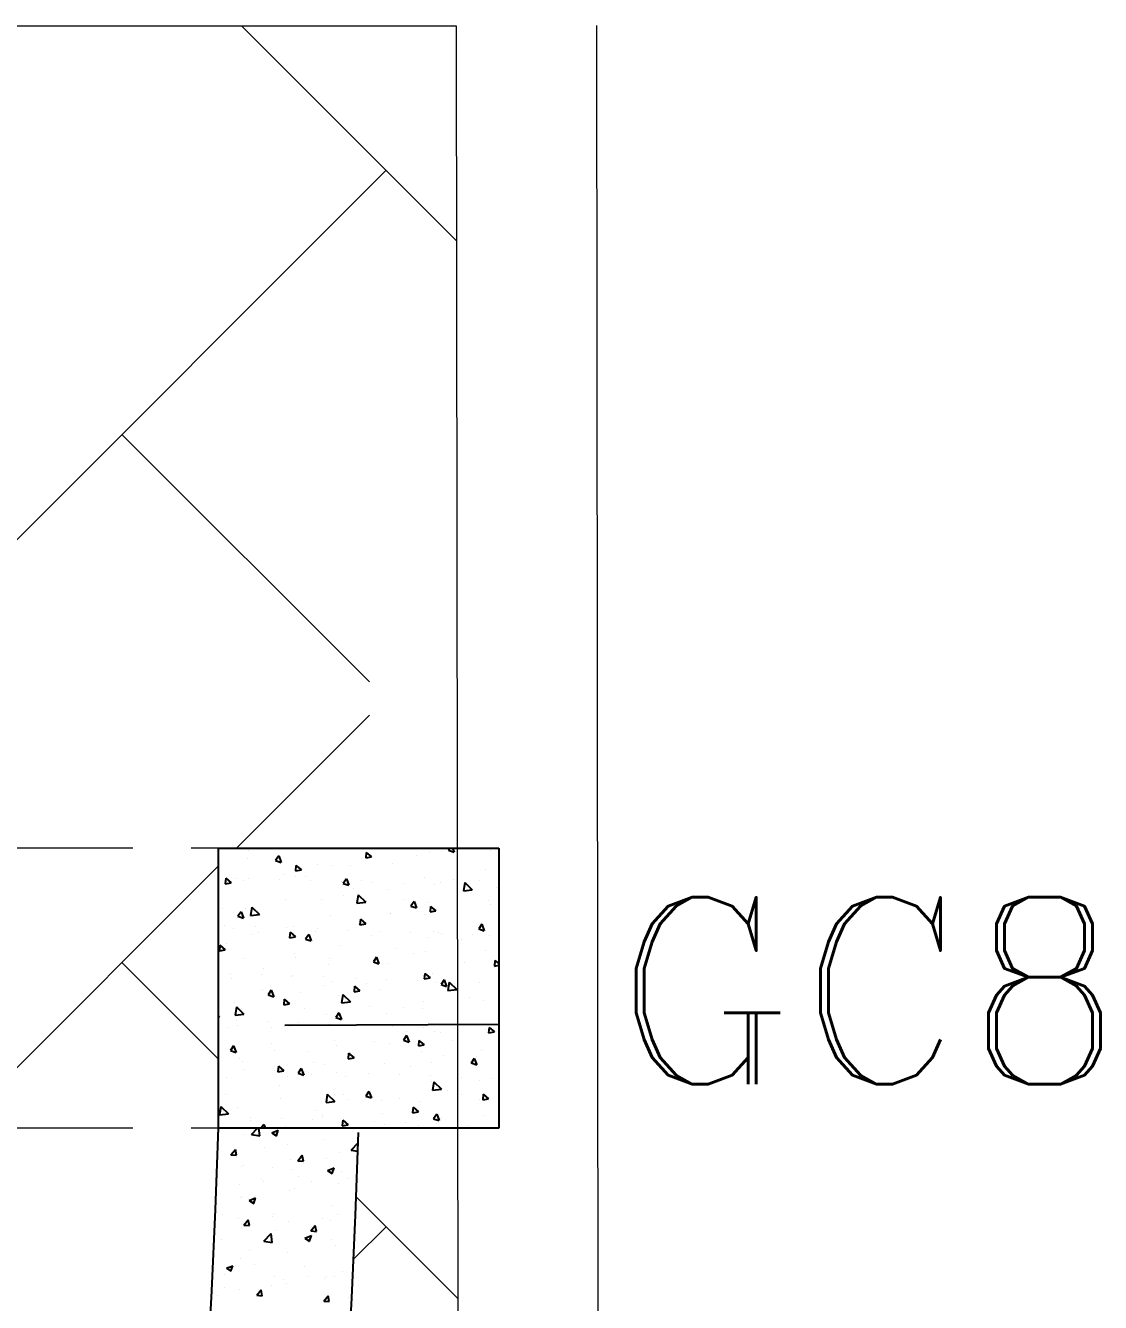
# Model space of a CAD drawing. Header units: millimetres. Extents: x 331487 to 517269, y 198509 to 399936.
# Drawn here: x 420755 to 421906, y 370922 to 372289 of the extents above; entities that cross this region are included whole.
import ezdxf

# ---------------------------------------------------------------- set-up
doc = ezdxf.new("R2010")
doc.units = ezdxf.units.MM
doc.header["$MEASUREMENT"] = 0
doc.linetypes.add('DASHED2', pattern=[0.375, 0.25, -0.125])
doc.layers.add('BEAM', color=1, linetype='Continuous', lineweight=5)
doc.layers.add('COLUMN', color=6, linetype='Continuous')
doc.styles.add('RC', font='romanc.shx', dxfattribs={"height": 200})

msp = doc.modelspace()

# ---------------------------------------------------------------- linework, layer by layer
at = {"layer": 'BEAM', "ltscale": 750}
for p, q in [((414895.1, 372289.2), (421216.4, 372289.2)), ((421216.4, 372289.2), (421228.9, 362081.5)), ((421366.4, 372289.4), (421378.9, 362081.7))]:
    msp.add_line(p, q, dxfattribs=at)
at = {"layer": 'BEAM', "color": 253, "linetype": 'Continuous', "ltscale": 750}
for p, q in [((421216.7, 372059), (420986.5, 372289.2)), ((420415.8, 371409), (421141.3, 372134.4)), ((421123.3, 371586.7), (420858.4, 371851.6)), ((420981.5, 371409), (421123.3, 371550.8)), ((420681.5, 371109), (420961.9, 371389.4)), ((420961.9, 371182.5), (420858.4, 371285.9)), ((421218.1, 370926.2), (421109.3, 371035)), ((421106.5, 370968.3), (421141.3, 371003.1))]:
    msp.add_line(p, q, dxfattribs=at)
at = {"layer": 'BEAM', "linetype": 'DASHED2', "ltscale": 500}
for p, q in [((414745.1, 371409), (421043.1, 371409)), ((414745.1, 371109), (421043.1, 371109))]:
    msp.add_line(p, q, dxfattribs=at)
at = {"layer": 'COLUMN'}
for p, q in [((420961.9, 371108.6), (420961.9, 371408.6)), ((420961.9, 371408.6), (421261.9, 371408.6)), ((421261.9, 371408.6), (421261.9, 371108.6)), ((421032.9, 371219), (421262.9, 371220.2)), ((421261.9, 371108.6), (420961.9, 371108.6))]:
    msp.add_line(p, q, dxfattribs=at)
at = {"layer": 'COLUMN', "color": 2, "linetype": 'Continuous'}
for p, q in [((420993.5, 371406.2), (420993.5, 371406.2)), ((421026.2, 371400.1), (421022.8, 371395.2)), ((421026.2, 371400.1), (421028.9, 371393.1)), ((421120, 371404), (421119.4, 371398)), ((421119.4, 371398), (421125.7, 371399.2)), ((421120, 371404), (421125.7, 371399.2)), ((421174.1, 371400.7), (421174.1, 371400.7)), ((421188.2, 371404.2), (421188.2, 371404.2)), ((421209.7, 371408.6), (421208.1, 371406.2)), ((421208.1, 371406.2), (421214.2, 371404.2)), ((421212.5, 371408.6), (421214.2, 371404.2)), ((421252.7, 371405.8), (421252.7, 371405.8)), ((420993.2, 371397.2), (420993.2, 371397.2)), ((421022.8, 371395.2), (421028.9, 371393.1)), ((421044.7, 371390.1), (421044.2, 371384.2)), ((421044.2, 371384.2), (421050.5, 371385.3)), ((421044.7, 371390.1), (421050.5, 371385.3)), ((421067.4, 371391.4), (421067.4, 371391.4)), ((421084, 371390.2), (421084, 371390.2)), ((421103.5, 371390.1), (421103.5, 371390.1)), ((421148.5, 371391.8), (421148.5, 371391.8)), ((421248, 371385.9), (421248, 371385.9)), ((420969.5, 371376.3), (420969, 371370.3)), ((420969, 371370.3), (420975.3, 371371.4)), ((420969.5, 371376.3), (420975.3, 371371.4)), ((420979.8, 371376.2), (420979.8, 371376.2)), ((420988.5, 371374.1), (420988.5, 371374.1)), ((420993.6, 371376.4), (420993.6, 371376.4)), ((421026.9, 371375.2), (421026.9, 371375.2)), ((421032.9, 371379.8), (421032.9, 371379.8)), ((421044.3, 371377.8), (421044.3, 371377.8)), ((421055.4, 371377.9), (421055.4, 371377.9)), ((421060.2, 371373.9), (421060.2, 371373.9)), ((421093.5, 371372.7), (421093.5, 371372.7)), ((421098.7, 371375.8), (421095.3, 371370.8)), ((421095.3, 371370.8), (421101.4, 371368.8)), ((421098.7, 371375.8), (421101.4, 371368.8)), ((421115.1, 371373.8), (421115.1, 371373.8)), ((421126.8, 371371.5), (421126.8, 371371.5)), ((421160.1, 371370.3), (421160.1, 371370.3)), ((421182.1, 371377.6), (421182.1, 371377.6)), ((421199.3, 371371.9), (421199.3, 371371.9)), ((421213.5, 371374.4), (421213.5, 371374.4)), ((421225.4, 371371.7), (421224, 371362.8)), ((421225.4, 371371.7), (421233.5, 371363.9)), ((421241.7, 371373.5), (421241.7, 371373.5)), ((420962.3, 371369.3), (420962.3, 371369.3)), ((421095.2, 371357.9), (421095.2, 371357.9)), ((421106.8, 371365.1), (421106.8, 371365.1)), ((421111.4, 371358.5), (421110, 371349.6)), ((421111.4, 371358.4), (421119.5, 371350.7)), ((421143, 371363.8), (421143, 371363.8)), ((421193.3, 371369.1), (421193.3, 371369.1)), ((421224, 371362.8), (421233.5, 371363.9)), ((421226.6, 371367.9), (421226.6, 371367.9)), ((421259.9, 371366.6), (421259.9, 371366.6)), ((420965.6, 371344.3), (420965.6, 371344.3)), ((420991, 371343.9), (420991, 371343.9)), ((420997.4, 371345.2), (420996.1, 371336.3)), ((420997.5, 371345.2), (421005.6, 371337.4)), ((421001.8, 371343), (421001.8, 371343)), ((421033.5, 371354), (421033.5, 371354)), ((421072.4, 371353.5), (421072.4, 371353.5)), ((421110, 371349.6), (421119.5, 371350.7)), ((421160.1, 371353.7), (421160.1, 371353.7)), ((421171.2, 371351.5), (421167.9, 371346.5)), ((421167.9, 371346.5), (421173.9, 371344.5)), ((421171.2, 371351.5), (421173.9, 371344.5)), ((421185.9, 371350.8), (421185.9, 371350.8)), ((421188.9, 371346.2), (421188.4, 371340.2)), ((421188.9, 371346.2), (421194.6, 371341.3)), ((421250.4, 371352.4), (421250.4, 371352.4)), ((421253, 371348.1), (421253, 371348.1)), ((420985.9, 371340.4), (420982.6, 371335.5)), ((420982.6, 371335.5), (420988.6, 371333.4)), ((420985.9, 371340.4), (420988.6, 371333.4)), ((420996.1, 371336.3), (421005.6, 371337.4)), ((421081.7, 371336.8), (421081.7, 371336.8)), ((421113.7, 371332.3), (421113.2, 371326.3)), ((421113.7, 371332.3), (421119.4, 371327.5)), ((421146.2, 371338.8), (421146.2, 371338.8)), ((421146.3, 371338.4), (421146.3, 371338.4)), ((421182.4, 371337.5), (421182.4, 371337.5)), ((421188.4, 371340.2), (421194.6, 371341.3)), ((420967.8, 371325.7), (420967.8, 371325.7)), ((420977.5, 371322.8), (420977.5, 371322.8)), ((420998.5, 371315.8), (420998.5, 371315.8)), ((421001.1, 371324.4), (421001.1, 371324.4)), ((421005.1, 371318), (421005.1, 371318)), ((421034.4, 371323.2), (421034.4, 371323.2)), ((421038.5, 371318.4), (421037.9, 371312.4)), ((421038.5, 371318.4), (421044.2, 371313.6)), ((421041.2, 371316.7), (421041.2, 371316.7)), ((421042.1, 371324.4), (421042.1, 371324.4)), ((421058.4, 371316.1), (421055.1, 371311.1)), ((421058.4, 371316.1), (421061.1, 371309.1)), ((421065.4, 371319.6), (421065.4, 371319.6)), ((421067.7, 371322), (421067.7, 371322)), ((421101, 371320.8), (421101, 371320.8)), ((421111.8, 371327.2), (421111.8, 371327.2)), ((421113.2, 371326.3), (421119.4, 371327.5)), ((421125.1, 371315.5), (421125.1, 371315.5)), ((421134.3, 371319.6), (421134.3, 371319.6)), ((421167.5, 371318.4), (421167.5, 371318.4)), ((421192.1, 371319.3), (421192.1, 371319.3)), ((421197.1, 371318.5), (421197.1, 371318.5)), ((421200.8, 371317.1), (421200.8, 371317.1)), ((421234.1, 371315.9), (421234.1, 371315.9)), ((421243.7, 371327.1), (421240.4, 371322.2)), ((421240.4, 371322.2), (421246.4, 371320.1)), ((421243.7, 371327.1), (421246.4, 371320.1)), ((420963.2, 371304.5), (420962.7, 371298.6)), ((420963.2, 371304.5), (420969, 371299.7)), ((420970.6, 371306.4), (420970.6, 371306.4)), ((421037.9, 371312.4), (421044.2, 371313.6)), ((421055.1, 371311.1), (421061.1, 371309.1)), ((421092.9, 371304.5), (421092.9, 371304.5)), ((421185.7, 371312.5), (421185.7, 371312.5)), ((421221.8, 371311.2), (421221.8, 371311.2)), ((421251.7, 371315.2), (421251.7, 371315.2)), ((420962.7, 371298.6), (420969, 371299.7)), ((420988.7, 371290.5), (420988.7, 371290.5)), ((421043.5, 371295.6), (421043.5, 371295.6)), ((421044.5, 371291.7), (421044.5, 371291.7)), ((421080.7, 371290.4), (421080.7, 371290.4)), ((421130.9, 371291.8), (421127.6, 371286.8)), ((421130.9, 371291.8), (421133.6, 371284.8)), ((421151.2, 371300.9), (421151.2, 371300.9)), ((421170.1, 371295.4), (421170.1, 371295.4)), ((421183.7, 371297.4), (421183.7, 371297.4)), ((421248.2, 371299), (421248.2, 371299)), ((421257.8, 371288.3), (421257.3, 371282.3)), ((421257.8, 371288.3), (421261.9, 371284.9)), ((421010.1, 371280.1), (421010.1, 371280.1)), ((421079.5, 371283.4), (421079.5, 371283.4)), ((421127.6, 371286.8), (421133.6, 371284.8)), ((421144, 371285), (421144, 371285)), ((421182.6, 371274.4), (421182.1, 371268.5)), ((421182.6, 371274.4), (421188.4, 371269.6)), ((421190.7, 371274.6), (421190.7, 371274.6)), ((421225.1, 371286.2), (421225.1, 371286.2)), ((421257.3, 371282.3), (421261.9, 371283.2)), ((421261.3, 371284.9), (421261.3, 371284.9)), ((420974.9, 371274.3), (420974.9, 371274.3)), ((420975.3, 371269.4), (420975.3, 371269.4)), ((421008.1, 371273.1), (421008.1, 371273.1)), ((421039.8, 371271), (421039.8, 371271)), ((421041.4, 371271.9), (421041.4, 371271.9)), ((421074.7, 371270.7), (421074.7, 371270.7)), ((421075.5, 371261.3), (421075.5, 371261.3)), ((421084, 371265.4), (421084, 371265.4)), ((421108, 371269.4), (421108, 371269.4)), ((421120.1, 371264.1), (421120.1, 371264.1)), ((421141.3, 371268.2), (421141.3, 371268.2)), ((421174.6, 371267), (421174.6, 371267)), ((421182.1, 371268.5), (421188.4, 371269.6)), ((421194.8, 371265.1), (421194.8, 371265.1)), ((421203.5, 371267.4), (421200.1, 371262.5)), ((421200.1, 371262.5), (421206.1, 371260.4)), ((421202.1, 371261), (421202.1, 371261)), ((421203.5, 371267.4), (421206.1, 371260.4)), ((421208.8, 371265), (421207.4, 371256.1)), ((421207.9, 371265.8), (421207.9, 371265.8)), ((421208.8, 371265), (421217, 371257.2)), ((421241.2, 371264.6), (421241.2, 371264.6)), ((421008.5, 371257.5), (421008.5, 371257.5)), ((421018.2, 371256.4), (421014.8, 371251.4)), ((421014.8, 371251.4), (421020.9, 371249.4)), ((421018.2, 371256.4), (421020.9, 371249.4)), ((421049.5, 371253.8), (421049.5, 371253.8)), ((421090.7, 371251.1), (421090.7, 371251.1)), ((421094.9, 371251.7), (421093.5, 371242.8)), ((421094.9, 371251.7), (421103, 371243.9)), ((421107.4, 371260.6), (421106.9, 371254.6)), ((421106.9, 371254.6), (421113.1, 371255.7)), ((421107.4, 371260.6), (421113.2, 371255.7)), ((421135.1, 371257.2), (421135.1, 371257.2)), ((421207.4, 371256.1), (421216.9, 371257.2)), ((421230.1, 371248.3), (421230.1, 371248.3)), ((421261.7, 371256.9), (421261.7, 371256.9)), ((420978.9, 371243.2), (420978.9, 371243.2)), ((420980.9, 371238.5), (420979.5, 371229.6)), ((420980.9, 371238.5), (420989, 371230.7)), ((420986.5, 371237.1), (420986.5, 371237.1)), ((421032.2, 371246.7), (421031.7, 371240.7)), ((421031.7, 371240.7), (421037.9, 371241.9)), ((421032.2, 371246.7), (421037.9, 371241.9)), ((421053.5, 371237.3), (421053.5, 371237.3)), ((421093.5, 371242.8), (421103, 371243.9)), ((421123.4, 371239), (421123.4, 371239)), ((421159.6, 371237.8), (421159.6, 371237.8)), ((421180.1, 371237), (421180.1, 371237)), ((421181.4, 371244), (421181.4, 371244)), ((421245.9, 371245.6), (421245.9, 371245.6)), ((420961.9, 371228.7), (420962.7, 371228)), ((420961.9, 371227.8), (420962.7, 371228)), ((420979.5, 371229.6), (420989, 371230.7)), ((420981.3, 371223.8), (420981.3, 371223.8)), ((421014.5, 371222.6), (421014.5, 371222.6)), ((421047.8, 371221.4), (421047.8, 371221.4)), ((421077.2, 371230), (421077.2, 371230)), ((421081.1, 371220.2), (421081.1, 371220.2)), ((421090.7, 371232.1), (421087.3, 371227.1)), ((421087.3, 371227.1), (421093.4, 371225.1)), ((421088.9, 371227.5), (421088.9, 371227.5)), ((421090.7, 371232.1), (421093.4, 371225.1)), ((421141.8, 371231.6), (421141.8, 371231.6)), ((420973, 371216), (420973, 371216)), ((420982.2, 371218.2), (420982.2, 371218.2)), ((421018.4, 371216.9), (421018.4, 371216.9)), ((421037.6, 371217.6), (421037.6, 371217.6)), ((421114.4, 371218.9), (421114.4, 371218.9)), ((421147.7, 371217.7), (421147.7, 371217.7)), ((421163.2, 371207.8), (421159.8, 371202.8)), ((421162.8, 371212.7), (421162.8, 371212.7)), ((421163.2, 371207.8), (421165.9, 371200.8)), ((421181, 371216.5), (421181, 371216.5)), ((421192.6, 371211.7), (421192.6, 371211.7)), ((421199, 371211.5), (421199, 371211.5)), ((421214.3, 371215.3), (421214.3, 371215.3)), ((421247.6, 371214.1), (421247.6, 371214.1)), ((421251.6, 371216.6), (421251, 371210.6)), ((421251, 371210.6), (421257.3, 371211.8)), ((421251.6, 371216.6), (421257.3, 371211.8)), ((420977.9, 371196.7), (420974.6, 371191.7)), ((420977.9, 371196.7), (420980.6, 371189.7)), ((421018.5, 371199.1), (421018.5, 371199.1)), ((421085.5, 371203), (421085.5, 371203)), ((421088.4, 371197.7), (421088.4, 371197.7)), ((421128.4, 371201.2), (421128.4, 371201.2)), ((421145.1, 371198.8), (421145.1, 371198.8)), ((421159.8, 371202.8), (421165.9, 371200.8)), ((421176.4, 371202.7), (421175.8, 371196.7)), ((421175.8, 371196.7), (421182.1, 371197.9)), ((421176.4, 371202.7), (421182.1, 371197.9)), ((421212.1, 371202.7), (421212.1, 371202.7)), ((420974.6, 371191.8), (420980.6, 371189.7)), ((420984.2, 371183.7), (420984.2, 371183.7)), ((420987.2, 371180.3), (420987.2, 371180.3)), ((421021.7, 371191.9), (421021.7, 371191.9)), ((421057.8, 371190.6), (421057.8, 371190.6)), ((421063.5, 371179), (421063.5, 371179)), ((421101.1, 371188.8), (421100.6, 371182.9)), ((421100.6, 371182.9), (421106.9, 371184)), ((421101.1, 371188.8), (421106.9, 371184)), ((421179.1, 371190.7), (421179.1, 371190.7)), ((421190.1, 371178.7), (421190.1, 371178.7)), ((421202.3, 371186.4), (421202.3, 371186.4)), ((421235.7, 371183.4), (421232.4, 371178.4)), ((421235.7, 371183.4), (421238.4, 371176.4)), ((421238.4, 371185.2), (421238.4, 371185.2)), ((421243.7, 371192.3), (421243.7, 371192.3)), ((420988.8, 371171.9), (420988.8, 371171.9)), ((421022, 371170.6), (421022, 371170.6)), ((421025.9, 371175), (421025.4, 371169)), ((421025.4, 371169), (421031.7, 371170.1)), ((421025.9, 371175), (421031.7, 371170.1)), ((421050.4, 371172.4), (421047.1, 371167.4)), ((421047.1, 371167.4), (421053.1, 371165.4)), ((421050.4, 371172.4), (421053.1, 371165.4)), ((421055.3, 371169.4), (421055.3, 371169.4)), ((421061.1, 371165.6), (421061.1, 371165.6)), ((421075, 371176.6), (421075, 371176.6)), ((421088.6, 371168.2), (421088.6, 371168.2)), ((421121.9, 371167), (421121.9, 371167)), ((421139.5, 371178.2), (421139.5, 371178.2)), ((421155.2, 371165.8), (421155.2, 371165.8)), ((421167.8, 371174.9), (421167.8, 371174.9)), ((421232.4, 371178.5), (421238.4, 371176.4)), ((420970.8, 371162.6), (420970.8, 371162.6)), ((421026.7, 371154), (421026.7, 371154)), ((421035.3, 371164.2), (421035.3, 371164.2)), ((421097.3, 371164.3), (421097.3, 371164.3)), ((421188.5, 371164.6), (421188.5, 371164.6)), ((421190.3, 371158.4), (421190.3, 371158.4)), ((421192.3, 371158.3), (421190.9, 371149.4)), ((421192.3, 371158.3), (421200.4, 371150.5)), ((421221.8, 371163.4), (421221.8, 371163.4)), ((421241.7, 371160.1), (421241.7, 371160.1)), ((421255.1, 371162.1), (421255.1, 371162.1)), ((420968.8, 371144.9), (420968.8, 371144.9)), ((421028.5, 371140.8), (421028.5, 371140.8)), ((421078.3, 371145), (421076.9, 371136.1)), ((421078.3, 371145), (421086.4, 371137.2)), ((421086.1, 371144.3), (421086.1, 371144.3)), ((421095.5, 371144.7), (421095.5, 371144.7)), ((421100.6, 371139.3), (421100.6, 371139.3)), ((421122.9, 371148.1), (421119.6, 371143.1)), ((421119.6, 371143.1), (421125.6, 371141.1)), ((421122.9, 371148.1), (421125.6, 371141.1)), ((421136.7, 371138), (421136.7, 371138)), ((421155.1, 371140.5), (421155.1, 371140.5)), ((421190.9, 371149.4), (421200.4, 371150.5)), ((421207.3, 371148.6), (421207.3, 371148.6)), ((421222.1, 371144.4), (421222.1, 371144.4)), ((421241.4, 371138.9), (421241.4, 371138.9)), ((421245.3, 371144.9), (421244.8, 371138.9)), ((421244.8, 371138.9), (421251, 371140)), ((421245.3, 371144.9), (421251, 371140)), ((420964.3, 371131.8), (420963, 371122.9)), ((420964.4, 371131.7), (420972.5, 371123.9)), ((420982, 371130.3), (420982, 371130.3)), ((421066.1, 371127.7), (421066.1, 371127.7)), ((421076.9, 371136.1), (421086.4, 371137.2)), ((421137.2, 371124.9), (421137.2, 371124.9)), ((421169.5, 371125), (421175.8, 371126.2)), ((421170.1, 371131), (421169.6, 371125)), ((421170.1, 371131), (421175.8, 371126.2)), ((421176.9, 371137.3), (421176.9, 371137.3)), ((420962.5, 371121.7), (420962.5, 371121.7)), ((420963, 371122.9), (420972.5, 371124)), ((420995.5, 371117.2), (420995.5, 371117.2)), ((420995.8, 371120.5), (420995.8, 371120.5)), ((421010.2, 371112.7), (421007.4, 371108.6)), ((421010.2, 371112.7), (421011.7, 371108.6)), ((421029.1, 371119.3), (421029.1, 371119.3)), ((421033.1, 371110.9), (421033.1, 371110.9)), ((421062.4, 371118.1), (421062.4, 371118.1)), ((421072.7, 371123.3), (421072.7, 371123.3)), ((421073.5, 371120.7), (421073.5, 371120.7)), ((421094.9, 371117.1), (421094.3, 371111.1)), ((421094.3, 371111.1), (421100.6, 371112.3)), ((421094.9, 371117.1), (421100.6, 371112.3)), ((421095.7, 371116.9), (421095.7, 371116.9)), ((421129, 371115.7), (421129, 371115.7)), ((421140, 371113), (421140, 371113)), ((421162.2, 371114.4), (421162.2, 371114.4)), ((421176.1, 371111.7), (421176.1, 371111.7)), ((421195.5, 371123.7), (421192.1, 371118.8)), ((421192.1, 371118.8), (421198.1, 371116.7)), ((421195.5, 371123.7), (421198.1, 371116.7)), ((421195.5, 371113.2), (421195.5, 371113.2)), ((421200.1, 371120.4), (421200.1, 371120.4)), ((421228.8, 371112), (421228.8, 371112)), ((421246.7, 371122.2), (421246.7, 371122.2)), ((420968.5, 371109.2), (420968.5, 371109.2)), ((420989.9, 371102), (420989.9, 371102)), ((420997.1, 371101.7), (421006, 371100.3)), ((420997.2, 371101.8), (421003.7, 371108.6)), ((421006, 371100.3), (421005, 371108.6)), ((421018.8, 371103.8), (421025.8, 371106.5)), ((421018.8, 371103.8), (421023.8, 371100.4)), ((421023.8, 371100.4), (421025.8, 371106.5)), ((421040.4, 371108.4), (421040.4, 371108.4)), ((420975, 371080.1), (420979.8, 371085.9)), ((420981, 371079.6), (420979.8, 371085.8)), ((421010.8, 371087.7), (421010.8, 371087.7)), ((421035.8, 371091), (421035.8, 371091)), ((421073.7, 371096), (421073.7, 371096)), ((421103.8, 371085.1), (421111.1, 371084)), ((421103.9, 371085.2), (421111.4, 371093)), ((420975, 371080.1), (420981, 371079.6)), ((421039.2, 371075.1), (421039.2, 371075.1)), ((421046.7, 371073.8), (421051.5, 371079.6)), ((421046.7, 371073.8), (421052.7, 371073.3)), ((421052.7, 371073.3), (421051.5, 371079.6)), ((421077.5, 371076.4), (421077.5, 371076.4)), ((421091.1, 371082.6), (421091.1, 371082.6)), ((420960.9, 371056.3), (420960.9, 371056.3)), ((420986.4, 371067.1), (420986.4, 371067.1)), ((420988.7, 371068.7), (420988.7, 371068.7)), ((421019.2, 371066.4), (421019.2, 371066.4)), ((421039.8, 371064.8), (421039.8, 371064.8)), ((421047.4, 371056.5), (421047.4, 371056.5)), ((421078.5, 371063.5), (421085.5, 371066.2)), ((421078.5, 371063.5), (421083.5, 371060.2)), ((421083.5, 371060.2), (421085.5, 371066.2)), ((421093.2, 371062.5), (421093.2, 371062.5)), ((420984.5, 371048.2), (420984.5, 371048.2)), ((421007.5, 371053.6), (421007.5, 371053.6)), ((421009.5, 371051.5), (421009.5, 371051.5)), ((421043.2, 371044.4), (421043.2, 371044.4)), ((421060.9, 371051.4), (421060.9, 371051.4)), ((421089.9, 371049.3), (421089.9, 371049.3)), ((421101.5, 371054.4), (421101.5, 371054.4)), ((420984.9, 371034.4), (420984.9, 371034.4)), ((420987.4, 371035.4), (420987.4, 371035.4)), ((420994.5, 371031.3), (421001.5, 371034)), ((420994.5, 371031.3), (420999.5, 371027.9)), ((420999.5, 371027.9), (421001.5, 371034)), ((421038, 371041.8), (421038, 371041.8)), ((420966.5, 371016.2), (420966.5, 371016.2)), ((421021.1, 371017.1), (421021.1, 371017.1)), ((421084.2, 371025.4), (421084.2, 371025.4)), ((421088.7, 371016.1), (421088.7, 371016.1)), ((420958.2, 371008.8), (420958.2, 371008.8)), ((420983.2, 371012.1), (420983.2, 371012.1)), ((420986.2, 371002.2), (420986.2, 371002.2)), ((420988.9, 371004.9), (420993.7, 371010.6)), ((420988.9, 371004.9), (420994.8, 371004.4)), ((420994.8, 371004.4), (420993.7, 371010.6)), ((421019.9, 371014), (421019.9, 371014)), ((421036.7, 371008.6), (421036.7, 371008.6)), ((421060.6, 370998.6), (421065.4, 371004.4)), ((421066.6, 370998.1), (421065.4, 371004.3)), ((421073.3, 371011.7), (421073.3, 371011.7)), ((421081.4, 371009.4), (421081.4, 371009.4)), ((420964.7, 370989.4), (420964.7, 370989.4)), ((421010.4, 370987.8), (421018.2, 370995.9)), ((421010.4, 370987.7), (421019.2, 370986.3)), ((421019.2, 370986.3), (421018.1, 370995.8)), ((421023.1, 370999.4), (421023.1, 370999.4)), ((421054.2, 370991), (421061.2, 370993.7)), ((421054.2, 370991), (421059.1, 370987.7)), ((421059.1, 370987.7), (421061.2, 370993.7)), ((421060.6, 370998.6), (421066.6, 370998.1)), ((421083, 370989.3), (421083, 370989.3)), ((420994.8, 370977.6), (420994.8, 370977.6)), ((421035.5, 370975.3), (421035.5, 370975.3)), ((421057.9, 370986), (421057.9, 370986)), ((421087.5, 370982.8), (421087.5, 370982.8)), ((420956.9, 370972.7), (420956.9, 370972.7)), ((420970.2, 370958.8), (420977.2, 370961.4)), ((420975.1, 370955.4), (420977.1, 370961.4)), ((420985, 370968.9), (420985, 370968.9)), ((421000.5, 370962.9), (421000.5, 370962.9)), ((421053.8, 370960.6), (421053.8, 370960.6)), ((420968.2, 370951.7), (420968.2, 370951.7)), ((420970.2, 370958.8), (420975.1, 370955.4)), ((421021.5, 370949.4), (421021.5, 370949.4)), ((421031.6, 370946.5), (421031.6, 370946.5)), ((421056.7, 370949.8), (421056.7, 370949.8)), ((421074.9, 370947.2), (421074.9, 370947.2)), ((421077.3, 370949.7), (421077.3, 370949.7)), ((421086.2, 370949.5), (421086.2, 370949.5)), ((421094.5, 370954.8), (421094.5, 370954.8)), ((420968.5, 370938.2), (420968.5, 370938.2)), ((420983.8, 370935.6), (420983.8, 370935.6)), ((421002.7, 370929.7), (421007.6, 370935.4)), ((421008.7, 370929.1), (421007.5, 370935.4)), ((421018.9, 370939.7), (421018.9, 370939.7)), ((421034.3, 370942), (421034.3, 370942)), ((420960.6, 370929.7), (420960.6, 370929.7)), ((421002.7, 370929.7), (421008.7, 370929.1)), ((421074.5, 370923.4), (421079.3, 370929.1)), ((421074.5, 370923.4), (421080.4, 370922.9)), ((421080.4, 370922.9), (421079.3, 370929.1)), ((421101.2, 370927.8), (421101.2, 370927.8))]:
    msp.add_line(p, q, dxfattribs=at)
at = {"layer": 'COLUMN'}
for radius in [10508.3, 10658.3]:
    msp.add_arc((410459.2, 371453), radius, 298.48297, 358.12405, dxfattribs=at)

# ---------------------------------------------------------------- texts
at = {"layer": 'COLUMN', "style": 'RC'}
msp.add_text('GC8', height=200, dxfattribs=at).set_placement((421383.4, 371155.9))

doc.saveas('drawing.dxf')
